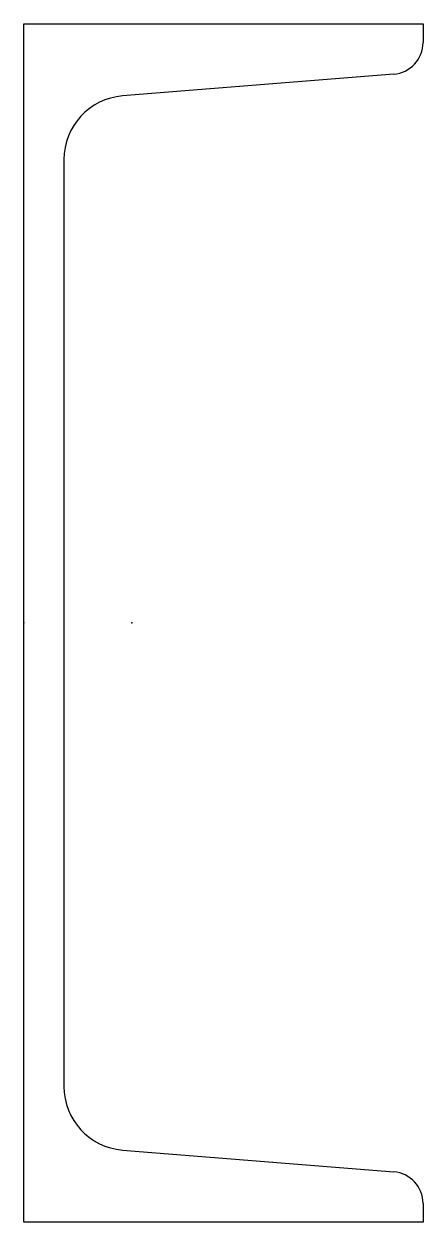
# Model space of a CAD drawing. Header units: millimetres. Extents: x 0 to 100, y 0 to 300.
import ezdxf

# ---------------------------------------------------------------- set-up
doc = ezdxf.new("R2010")
doc.units = ezdxf.units.MM
doc.layers.add('Profile', color=7, linetype='Continuous')

msp = doc.modelspace()

# ---------------------------------------------------------------- linework, layer by layer
at = {"layer": 'Profile'}
for p, q in [((0, 300), (100, 300)), ((0, 0), (0, 300)), ((100, 300), (100, 295.38)), ((92.64, 287.41), (24.73, 281.98)), ((10, 266.03), (10, 33.97)), ((24.73, 18.02), (92.64, 12.59)), ((100, 4.62), (100, 0)), ((100, 0), (0, 0))]:
    msp.add_line(p, q, dxfattribs=at)
for centre, radius, start, end in [((92, 295.38), 8, 274.57, 0), ((26, 266.03), 16, 94.57, 180), ((26, 33.97), 16, 180, 265.43), ((92, 4.62), 8, 0, 85.43)]:
    msp.add_arc(centre, radius, start, end, dxfattribs=at)
for p in [(0, 150), (27, 150)]:
    msp.add_point(p, dxfattribs=at)

doc.saveas('drawing.dxf')
